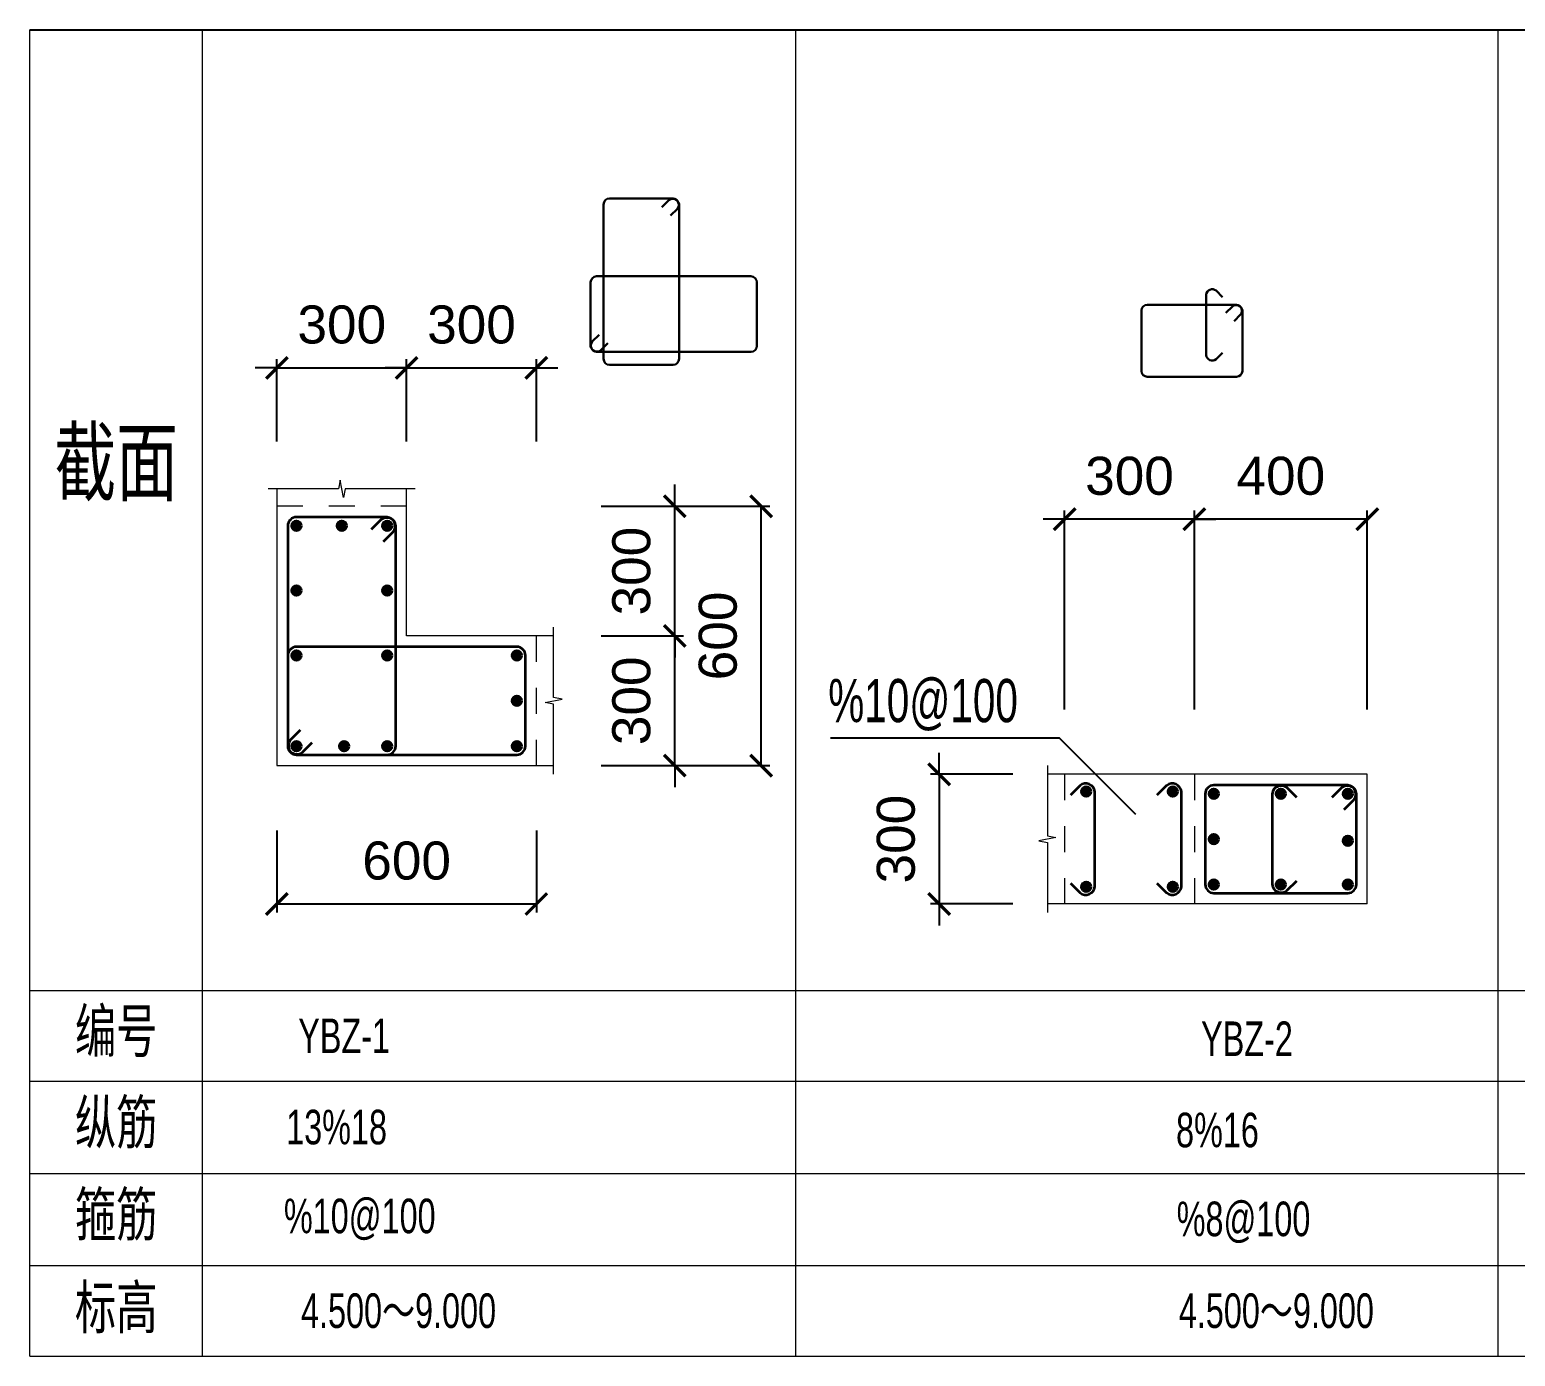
# Model space of a CAD drawing. Header units: millimetres. Extents: x -3831 to 465700, y 39900 to 106100.
# Drawn here: x 151378 to 154814, y 43942 to 47011 of the extents above; entities that cross this region are included whole.
import ezdxf

# ---------------------------------------------------------------- set-up
doc = ezdxf.new("R2010")
doc.units = ezdxf.units.MM
doc.linetypes.add('线型7', pattern=[120.000008, -30.000002, 60.000004, -30.000002])
for name, color, linetype, lineweight in [('S_EdgeMemberLongiBar', 1, 'Continuous', 50), ('S_EdgeMemberShape', 3, 'Continuous', 9), ('S_EdgeMemberShapeDash', 3, '线型7', 9), ('S_EdgeMemberTxt', 7, 'Continuous', 9), ('stirrupfig', 1, 'Continuous', 35), ('StirrupFig_x', 30, 'Continuous', 30), ('拉结区拉筋规', 9, 'Continuous', 25)]:
    doc.layers.add(name, color=color, linetype=linetype, lineweight=lineweight)
doc.layers.add('WALL-Beam', color=80, linetype='Continuous')
doc.styles.get("Standard").update_dxf_attribs({"font": 'arial.ttf'})
doc.styles.add('xxxx', font='RIF.ttf')
doc.dimstyles.new('ISO-25', dxfattribs={"dimtxt": 2.5, "dimasz": 2.5, "dimexe": 1.25, "dimexo": 0.625, "dimtad": 1, "dimtxsty": 'Standard', "dimcen": 2.5, "dimadec": 0, "dimazin": 0, "dimtfac": 1, "dimtmove": 0, "dimatfit": 3, "dimfxl": 1, "dimarcsym": 0})

# ---------------------------------------------------------------- blocks, each defined once
blk = doc.blocks.new('_ArchTick')
at = {"color": 0, "linetype": 'ByBlock', "const_width": 0.15}
blk.add_lwpolyline([(-0.5, -0.5), (0.5, 0.5)], dxfattribs=at)
blk = doc.blocks.new('*D70')
at = {"layer": 'Defpoints', "color": 0, "transparency": 16777216}
for p in [(151949.6, 45308.5), (152549.6, 45308.5), (152549.6, 44988.5)]:
    blk.add_point(p, dxfattribs=at)
at = {"layer": 'WALL-Beam', "color": 0, "lineweight": -2, "transparency": 16777216}
for p, q in [((151949.6, 45158.5), (151949.6, 44968.5)), ((152549.6, 45158.5), (152549.6, 44968.5)), ((151949.6, 44988.5), (152549.6, 44988.5))]:
    blk.add_line(p, q, dxfattribs=at)
at = {"layer": 'WALL-Beam', "color": 0, "lineweight": -2, "transparency": 16777216, "xscale": 50, "yscale": 50, "zscale": 50, "rotation": 180}
blk.add_blockref('_ArchTick', (151949.6, 44988.5), dxfattribs=at)
at = {"layer": 'WALL-Beam', "color": 0, "lineweight": -2, "transparency": 16777216, "xscale": 50, "yscale": 50, "zscale": 50}
blk.add_blockref('_ArchTick', (152549.6, 44988.5), dxfattribs=at)
at = {"layer": 'WALL-Beam', "color": 7, "transparency": 16777216, "insert": (152249.6, 45088.4), "char_height": 88, "attachment_point": 5}
blk.add_mtext('600', dxfattribs=at)
blk = doc.blocks.new('*D71')
at = {"layer": 'Defpoints', "color": 0, "transparency": 16777216}
for p in [(152249.6, 46228.5), (151949.6, 45908.5), (152249.6, 45908.5)]:
    blk.add_point(p, dxfattribs=at)
at = {"layer": 'WALL-Beam', "color": 0, "lineweight": -2, "transparency": 16777216}
for p, q in [((151949.6, 46058.5), (151949.6, 46248.5)), ((152249.6, 46058.5), (152249.6, 46248.5)), ((151949.6, 46228.5), (151899.6, 46228.5)), ((151949.6, 46228.5), (152249.6, 46228.5)), ((152249.6, 46228.5), (152299.6, 46228.5))]:
    blk.add_line(p, q, dxfattribs=at)
at = {"layer": 'WALL-Beam', "color": 0, "lineweight": -2, "transparency": 16777216, "xscale": 50, "yscale": 50, "zscale": 50}
blk.add_blockref('_ArchTick', (151949.6, 46228.5), dxfattribs=at)
at = {"layer": 'WALL-Beam', "color": 0, "lineweight": -2, "transparency": 16777216, "xscale": 50, "yscale": 50, "zscale": 50, "rotation": 180}
blk.add_blockref('_ArchTick', (152249.6, 46228.5), dxfattribs=at)
at = {"layer": 'WALL-Beam', "color": 7, "transparency": 16777216, "insert": (152099.6, 46328.4), "char_height": 88, "attachment_point": 5}
blk.add_mtext('300', dxfattribs=at)
blk = doc.blocks.new('*D72')
at = {"layer": 'Defpoints', "color": 0, "transparency": 16777216}
for p in [(152549.6, 46228.5), (152249.6, 45908.5), (152549.6, 45908.5)]:
    blk.add_point(p, dxfattribs=at)
at = {"layer": 'WALL-Beam', "color": 0, "lineweight": -2, "transparency": 16777216}
for p, q in [((152249.6, 46058.5), (152249.6, 46248.5)), ((152549.6, 46058.5), (152549.6, 46248.5)), ((152249.6, 46228.5), (152199.6, 46228.5)), ((152249.6, 46228.5), (152549.6, 46228.5)), ((152549.6, 46228.5), (152599.6, 46228.5))]:
    blk.add_line(p, q, dxfattribs=at)
at = {"layer": 'WALL-Beam', "color": 0, "lineweight": -2, "transparency": 16777216, "xscale": 50, "yscale": 50, "zscale": 50}
blk.add_blockref('_ArchTick', (152249.6, 46228.5), dxfattribs=at)
at = {"layer": 'WALL-Beam', "color": 0, "lineweight": -2, "transparency": 16777216, "xscale": 50, "yscale": 50, "zscale": 50, "rotation": 180}
blk.add_blockref('_ArchTick', (152549.6, 46228.5), dxfattribs=at)
at = {"layer": 'WALL-Beam', "color": 7, "transparency": 16777216, "insert": (152399.6, 46328.4), "char_height": 88, "attachment_point": 5}
blk.add_mtext('300', dxfattribs=at)
blk = doc.blocks.new('*D73')
at = {"layer": 'Defpoints', "color": 0, "transparency": 16777216}
for p in [(152549.6, 45608.5), (152869.6, 45608.5), (152549.6, 45308.5)]:
    blk.add_point(p, dxfattribs=at)
at = {"layer": 'WALL-Beam', "color": 0, "lineweight": -2, "transparency": 16777216}
for p, q in [((152869.6, 45608.5), (152869.6, 45658.5)), ((152699.6, 45608.5), (152889.6, 45608.5)), ((152869.6, 45308.5), (152869.6, 45608.5)), ((152699.6, 45308.5), (152889.6, 45308.5)), ((152869.6, 45308.5), (152869.6, 45258.5))]:
    blk.add_line(p, q, dxfattribs=at)
at = {"layer": 'WALL-Beam', "color": 0, "lineweight": -2, "transparency": 16777216, "xscale": 50, "yscale": 50, "zscale": 50}
for p, rotation in [((152869.6, 45608.5), 270), ((152869.6, 45308.5), 90)]:
    blk.add_blockref('_ArchTick', p, dxfattribs=dict(at, rotation=rotation))
at = {"layer": 'WALL-Beam', "color": 7, "transparency": 16777216, "insert": (152769.7, 45458.5), "char_height": 88, "attachment_point": 5, "rotation": 90}
blk.add_mtext('300', dxfattribs=at)
blk = doc.blocks.new('*D74')
at = {"layer": 'Defpoints', "color": 0, "transparency": 16777216}
for p in [(152549.6, 45908.5), (152869.6, 45908.5), (152549.6, 45608.5)]:
    blk.add_point(p, dxfattribs=at)
at = {"layer": 'WALL-Beam', "color": 0, "lineweight": -2, "transparency": 16777216}
for p, q in [((152869.6, 45908.5), (152869.6, 45958.5)), ((152699.6, 45908.5), (152889.6, 45908.5)), ((152869.6, 45608.5), (152869.6, 45908.5)), ((152699.6, 45608.5), (152889.6, 45608.5)), ((152869.6, 45608.5), (152869.6, 45558.5))]:
    blk.add_line(p, q, dxfattribs=at)
at = {"layer": 'WALL-Beam', "color": 0, "lineweight": -2, "transparency": 16777216, "xscale": 50, "yscale": 50, "zscale": 50}
for p, rotation in [((152869.6, 45908.5), 270), ((152869.6, 45608.5), 90)]:
    blk.add_blockref('_ArchTick', p, dxfattribs=dict(at, rotation=rotation))
at = {"layer": 'WALL-Beam', "color": 7, "transparency": 16777216, "insert": (152769.7, 45758.5), "char_height": 88, "attachment_point": 5, "rotation": 90}
blk.add_mtext('300', dxfattribs=at)
blk = doc.blocks.new('*D75')
at = {"layer": 'Defpoints', "color": 0, "transparency": 16777216}
for p in [(152549.6, 45908.5), (153069.6, 45908.5), (152549.6, 45308.5)]:
    blk.add_point(p, dxfattribs=at)
at = {"layer": 'WALL-Beam', "color": 0, "lineweight": -2, "transparency": 16777216}
for p, q in [((152699.6, 45908.5), (153089.6, 45908.5)), ((153069.6, 45308.5), (153069.6, 45908.5)), ((152699.6, 45308.5), (153089.6, 45308.5))]:
    blk.add_line(p, q, dxfattribs=at)
at = {"layer": 'WALL-Beam', "color": 0, "lineweight": -2, "transparency": 16777216, "xscale": 50, "yscale": 50, "zscale": 50}
for p, rotation in [((153069.6, 45908.5), 90), ((153069.6, 45308.5), 270)]:
    blk.add_blockref('_ArchTick', p, dxfattribs=dict(at, rotation=rotation))
at = {"layer": 'WALL-Beam', "color": 7, "transparency": 16777216, "insert": (152969.7, 45608.5), "char_height": 88, "attachment_point": 5, "rotation": 90}
blk.add_mtext('600', dxfattribs=at)
blk = doc.blocks.new('*D258')
at = {"layer": 'Defpoints', "color": 0, "transparency": 16777216}
for p in [(153771.4, 45878.5), (153771.4, 45288.5), (154071.4, 45288.5)]:
    blk.add_point(p, dxfattribs=at)
at = {"layer": 'WALL-Beam', "color": 0, "lineweight": -2, "transparency": 16777216}
for p, q in [((153771.4, 45878.5), (153721.4, 45878.5)), ((153771.4, 45438.5), (153771.4, 45898.5)), ((154071.4, 45878.5), (153771.4, 45878.5)), ((154071.4, 45438.5), (154071.4, 45898.5)), ((154071.4, 45878.5), (154121.4, 45878.5))]:
    blk.add_line(p, q, dxfattribs=at)
at = {"layer": 'WALL-Beam', "color": 0, "lineweight": -2, "transparency": 16777216, "xscale": 50, "yscale": 50, "zscale": 50}
blk.add_blockref('_ArchTick', (153771.4, 45878.5), dxfattribs=at)
at = {"layer": 'WALL-Beam', "color": 0, "lineweight": -2, "transparency": 16777216, "xscale": 50, "yscale": 50, "zscale": 50, "rotation": 180}
blk.add_blockref('_ArchTick', (154071.4, 45878.5), dxfattribs=at)
at = {"layer": 'WALL-Beam', "color": 7, "transparency": 16777216, "insert": (153921.4, 45978.4), "char_height": 88, "attachment_point": 5}
blk.add_mtext('300', dxfattribs=at)
blk = doc.blocks.new('*D259')
at = {"layer": 'Defpoints', "color": 0, "transparency": 16777216}
for p in [(154071.4, 45878.5), (154071.4, 45288.5), (154471.4, 45288.5)]:
    blk.add_point(p, dxfattribs=at)
at = {"layer": 'WALL-Beam', "color": 0, "lineweight": -2, "transparency": 16777216}
for p, q in [((154071.4, 45438.5), (154071.4, 45898.5)), ((154471.4, 45878.5), (154071.4, 45878.5)), ((154471.4, 45438.5), (154471.4, 45898.5))]:
    blk.add_line(p, q, dxfattribs=at)
at = {"layer": 'WALL-Beam', "color": 0, "lineweight": -2, "transparency": 16777216, "xscale": 50, "yscale": 50, "zscale": 50, "rotation": 180}
blk.add_blockref('_ArchTick', (154071.4, 45878.5), dxfattribs=at)
at = {"layer": 'WALL-Beam', "color": 0, "lineweight": -2, "transparency": 16777216, "xscale": 50, "yscale": 50, "zscale": 50}
blk.add_blockref('_ArchTick', (154471.4, 45878.5), dxfattribs=at)
at = {"layer": 'WALL-Beam', "color": 7, "transparency": 16777216, "insert": (154271.4, 45978.4), "char_height": 88, "attachment_point": 5}
blk.add_mtext('400', dxfattribs=at)
blk = doc.blocks.new('*D260')
at = {"layer": 'Defpoints', "color": 0, "transparency": 16777216}
for p in [(153801.4, 45288.5), (153481.4, 44988.5), (153801.4, 44988.5)]:
    blk.add_point(p, dxfattribs=at)
at = {"layer": 'WALL-Beam', "color": 0, "lineweight": -2, "transparency": 16777216}
for p, q in [((153481.4, 45288.5), (153481.4, 45338.5)), ((153651.4, 45288.5), (153461.4, 45288.5)), ((153481.4, 45288.5), (153481.4, 44988.5)), ((153651.4, 44988.5), (153461.4, 44988.5)), ((153481.4, 44988.5), (153481.4, 44938.5))]:
    blk.add_line(p, q, dxfattribs=at)
at = {"layer": 'WALL-Beam', "color": 0, "lineweight": -2, "transparency": 16777216, "xscale": 50, "yscale": 50, "zscale": 50}
for p, rotation in [((153481.4, 45288.5), 270), ((153481.4, 44988.5), 90)]:
    blk.add_blockref('_ArchTick', p, dxfattribs=dict(at, rotation=rotation))
at = {"layer": 'WALL-Beam', "color": 7, "transparency": 16777216, "insert": (153381.5, 45138.5), "char_height": 88, "attachment_point": 5, "rotation": 90}
blk.add_mtext('300', dxfattribs=at)

msp = doc.modelspace()

# ---------------------------------------------------------------- hatches: boundary and pattern name
at = {"layer": 'S_EdgeMemberLongiBar'}
h = msp.add_hatch(color=256, dxfattribs=at)
h.dxf.hatch_style = 1
edge = h.paths.add_edge_path()
edge.add_arc((151994.63545, 45863.48573), 10, 0, 360)
h = msp.add_hatch(color=256, dxfattribs=at)
h.dxf.hatch_style = 1
edge = h.paths.add_edge_path()
edge.add_arc((152099.63545, 45863.48573), 10, 0, 360)
h = msp.add_hatch(color=256, dxfattribs=at)
h.dxf.hatch_style = 1
edge = h.paths.add_edge_path()
edge.add_arc((152204.63545, 45863.48573), 10, 0, 360)
h = msp.add_hatch(color=256, dxfattribs=at)
h.dxf.hatch_style = 1
edge = h.paths.add_edge_path()
edge.add_arc((151994.63545, 45713.48573), 10, 0, 360)
h = msp.add_hatch(color=256, dxfattribs=at)
h.dxf.hatch_style = 1
edge = h.paths.add_edge_path()
edge.add_arc((152204.63545, 45713.48573), 10, 0, 360)
h = msp.add_hatch(color=256, dxfattribs=at)
h.dxf.hatch_style = 1
edge = h.paths.add_edge_path()
edge.add_arc((151994.63545, 45563.48573), 10, 0, 360)
h = msp.add_hatch(color=256, dxfattribs=at)
h.dxf.hatch_style = 1
edge = h.paths.add_edge_path()
edge.add_arc((152204.63545, 45563.48573), 10, 0, 360)
h = msp.add_hatch(color=256, dxfattribs=at)
h.dxf.hatch_style = 1
edge = h.paths.add_edge_path()
edge.add_arc((152504.63545, 45563.48573), 10, 0, 360)
h = msp.add_hatch(color=256, dxfattribs=at)
h.dxf.hatch_style = 1
edge = h.paths.add_edge_path()
edge.add_arc((152504.63545, 45458.48573), 10, 0, 360)
h = msp.add_hatch(color=256, dxfattribs=at)
h.dxf.hatch_style = 1
edge = h.paths.add_edge_path()
edge.add_arc((151994.63545, 45353.48573), 10, 0, 360)
h = msp.add_hatch(color=256, dxfattribs=at)
h.dxf.hatch_style = 1
edge = h.paths.add_edge_path()
edge.add_arc((152105.01521, 45353.48573), 10, 0, 360)
h = msp.add_hatch(color=256, dxfattribs=at)
h.dxf.hatch_style = 1
edge = h.paths.add_edge_path()
edge.add_arc((152204.63545, 45353.48573), 10, 0, 360)
h = msp.add_hatch(color=256, dxfattribs=at)
h.dxf.hatch_style = 1
edge = h.paths.add_edge_path()
edge.add_arc((152504.63545, 45353.48573), 10, 0, 360)
h = msp.add_hatch(color=256, dxfattribs=at)
h.dxf.hatch_style = 1
edge = h.paths.add_edge_path()
edge.add_arc((153821.41201, 45248.48573), 10, 0, 360)
h = msp.add_hatch(color=256, dxfattribs=at)
h.dxf.hatch_style = 1
edge = h.paths.add_edge_path()
edge.add_arc((154021.41201, 45248.48573), 10, 0, 360)
h = msp.add_hatch(color=256, dxfattribs=at)
h.dxf.hatch_style = 1
edge = h.paths.add_edge_path()
edge.add_arc((154116.41201, 45243.48573), 10, 0, 360)
h = msp.add_hatch(color=256, dxfattribs=at)
h.dxf.hatch_style = 1
edge = h.paths.add_edge_path()
edge.add_arc((154271.41201, 45243.48573), 10, 0, 360)
h = msp.add_hatch(color=256, dxfattribs=at)
h.dxf.hatch_style = 1
edge = h.paths.add_edge_path()
edge.add_arc((154426.41201, 45243.48573), 10, 0, 360)
h = msp.add_hatch(color=256, dxfattribs=at)
h.dxf.hatch_style = 1
edge = h.paths.add_edge_path()
edge.add_arc((154116.41201, 45138.48573), 10, 0, 360)
h = msp.add_hatch(color=256, dxfattribs=at)
h.dxf.hatch_style = 1
edge = h.paths.add_edge_path()
edge.add_arc((154426.41201, 45134.87026), 10, 0, 360)
h = msp.add_hatch(color=256, dxfattribs=at)
h.dxf.hatch_style = 1
edge = h.paths.add_edge_path()
edge.add_arc((153821.41201, 45028.48573), 10, 0, 360)
h = msp.add_hatch(color=256, dxfattribs=at)
h.dxf.hatch_style = 1
edge = h.paths.add_edge_path()
edge.add_arc((154021.41201, 45028.48573), 10, 0, 360)
h = msp.add_hatch(color=256, dxfattribs=at)
h.dxf.hatch_style = 1
edge = h.paths.add_edge_path()
edge.add_arc((154116.41201, 45033.48573), 10, 0, 360)
h = msp.add_hatch(color=256, dxfattribs=at)
h.dxf.hatch_style = 1
edge = h.paths.add_edge_path()
edge.add_arc((154271.41201, 45033.48573), 10, 0, 360)
h = msp.add_hatch(color=256, dxfattribs=at)
h.dxf.hatch_style = 1
edge = h.paths.add_edge_path()
edge.add_arc((154426.41201, 45033.48573), 10, 0, 360)

# ---------------------------------------------------------------- linework, layer by layer
msp.add_line((151377.83421, 47010.86056), (166311.7104, 47010.86056))
for centre in [(151994.63545, 45863.48573), (152099.63545, 45863.48573), (152204.63545, 45863.48573), (151994.63545, 45713.48573), (152204.63545, 45713.48573), (151994.63545, 45563.48573), (152204.63545, 45563.48573), (152504.63545, 45563.48573), (152504.63545, 45458.48573), (151994.63545, 45353.48573), (152105.01521, 45353.48573), (152204.63545, 45353.48573), (152504.63545, 45353.48573), (153821.41201, 45248.48573), (154021.41201, 45248.48573), (154116.41201, 45243.48573), (154271.41201, 45243.48573), (154426.41201, 45243.48573), (154116.41201, 45138.48573), (154426.41201, 45134.87026), (153821.41201, 45028.48573), (154021.41201, 45028.48573), (154116.41201, 45033.48573), (154271.41201, 45033.48573), (154426.41201, 45033.48573)]:
    msp.add_circle(centre, 10, dxfattribs=at)
at = {"layer": 'S_EdgeMemberShape'}
for p, q in [((151949.63545, 45948.48573), (151949.63545, 45308.48573)), ((152249.63545, 45608.48573), (152249.63545, 45948.48573)), ((152589.63545, 45608.48573), (152249.63545, 45608.48573)), ((151949.63545, 45308.48573), (152589.63545, 45308.48573)), ((151949.63545, 45308.48573), (151949.63545, 45308.48573)), ((154471.41201, 45288.48573), (153731.41201, 45288.48573)), ((154471.41201, 44988.48573), (154471.41201, 45288.48573)), ((154471.41201, 45288.48573), (154471.41201, 45288.48573)), ((154471.41201, 44988.48573), (153731.41201, 44988.48573))]:
    msp.add_line(p, q, dxfattribs=at)
for points in [[(152269.63545, 45948.48573), (152107.63545, 45948.48573), (152103.63545, 45928.48573), (152095.63545, 45968.48573), (152091.63545, 45948.48573), (151929.63545, 45948.48573)], [(152589.63545, 45288.48573), (152589.63545, 45450.48573), (152569.63545, 45454.48573), (152609.63545, 45462.48573), (152589.63545, 45466.48573), (152589.63545, 45628.48573)], [(153731.41201, 45308.48573), (153731.41201, 45146.48573), (153751.41201, 45142.48573), (153711.41201, 45134.48573), (153731.41201, 45130.48573), (153731.41201, 44968.48573)]]:
    msp.add_lwpolyline(points, dxfattribs=at)
at = {"layer": 'S_EdgeMemberShapeDash'}
for p, q in [((152249.63545, 45908.48573), (151949.63545, 45908.48573)), ((152549.63545, 45308.48573), (152549.63545, 45608.48573)), ((153771.41201, 45288.48573), (153771.41201, 44988.48573)), ((154071.41201, 45288.48573), (154071.41201, 44988.48573))]:
    msp.add_line(p, q, dxfattribs=at)
at = {"layer": 'S_EdgeMemberTxt'}
for p, q in [((151377.83421, 43942.22875), (151377.83421, 47010.86056)), ((151777.83421, 43942.22875), (151777.83421, 47010.86056)), ((153149.63545, 43942.22875), (153149.63545, 47010.86056)), ((154774.45888, 43942.22875), (154774.45888, 47010.86056)), ((151377.83421, 44788.48573), (166311.7104, 44788.48573)), ((151377.83421, 44578.48573), (166311.7104, 44578.48573)), ((151377.83421, 44365.35724), (166311.7104, 44365.35724)), ((151377.83421, 44152.22875), (166311.7104, 44152.22875)), ((151377.83421, 43942.22875), (166311.7104, 43942.22875))]:
    msp.add_line(p, q, dxfattribs=at)
at = {"layer": 'stirrupfig'}
for points in [[(152196.15107, 45826.7162), (152218.77763, 45849.34315, 0.5890432805), (152204.63545, 45883.48573), (151994.63545, 45883.48573, 0.3926990819), (151974.63545, 45863.48573), (151974.63545, 45353.48573, 0.3926990819), (151994.63545, 45333.48573)], [(152204.63545, 45333.48573, 0.3926990819), (152224.63545, 45353.48573), (152224.63545, 45863.48573, 0.589045923), (152190.49326, 45877.62831), (152167.86592, 45855.00135)], [(152003.11982, 45390.25526), (151980.49326, 45367.62831, 0.5890432805), (151994.63545, 45333.48573), (152504.63545, 45333.48573, 0.3926990819), (152524.63545, 45353.48573), (152524.63545, 45563.48573, 0.3926990819), (152504.63545, 45583.48573), (151994.63545, 45583.48573, 0.3926990819), (151974.63545, 45563.48573)], [(151974.63545, 45353.48573, 0.589045923), (152008.77763, 45339.34315), (152031.40498, 45361.9701)], [(153784.64326, 45036.97401), (153807.26982, 45014.3451, 0.5890552656), (153841.41201, 45028.48573), (153841.41201, 45248.48573, 0.5890552656), (153807.26982, 45262.62635), (153784.64326, 45239.99745)], [(153984.64326, 45036.97401), (154007.26982, 45014.3451, 0.5890552656), (154041.41201, 45028.48573), (154041.41201, 45248.48573, 0.5890552656), (154007.26982, 45262.62635), (153984.64326, 45239.99745)], [(154417.92763, 45206.7162), (154440.5542, 45229.3451, 0.5890658365), (154426.41201, 45263.48573), (154116.41201, 45263.48573, 0.3926990819), (154096.41201, 45243.48573), (154096.41201, 45033.48573, 0.3926990819), (154116.41201, 45013.48573), (154426.41201, 45013.48573, 0.3926990819), (154446.41201, 45033.48573), (154446.41201, 45243.48573, 0.5890552656), (154412.26982, 45257.62635), (154389.64326, 45234.99745)], [(154308.18076, 45234.99745), (154285.5542, 45257.62635, 0.5890552656), (154251.41201, 45243.48573), (154251.41201, 45033.48573, 0.5890552656), (154285.5542, 45019.3451), (154308.18076, 45041.97401)]]:
    msp.add_lwpolyline(points, format="xyb", dxfattribs=at)
at = {"layer": 'StirrupFig_x'}
for points in [[(152840.11146, 46600.57815), (152855.9517, 46616.41839, -0.5890733112), (152879.85013, 46606.51995), (152879.85013, 46249.51995, -0.3926990819), (152865.85013, 46235.51995), (152718.85013, 46235.51995, -0.3926990819), (152704.85013, 46249.51995), (152704.85013, 46606.51995, -0.3926990819), (152718.85013, 46620.51995), (152865.85013, 46620.51995, -0.5890733112), (152875.74857, 46596.62151), (152859.90834, 46580.78128)], [(152694.79193, 46305.25862), (152678.9517, 46289.41839, 0.5890733112), (152688.85013, 46265.51995), (153045.85013, 46265.51995, 0.3926990819), (153059.85013, 46279.51995), (153059.85013, 46426.51995, 0.3926990819), (153045.85013, 46440.51995), (152688.85013, 46440.51995, 0.3926990819), (152674.85013, 46426.51995), (152674.85013, 46279.51995, 0.5890733112), (152698.74857, 46269.62151), (152714.5888, 46285.46174)], [(154136.67686, 46392.42915), (154121.59249, 46407.51508, 0.5890726966), (154098.83311, 46398.0854), (154098.83311, 46258.0854, 0.5890726966), (154121.59249, 46248.65571), (154136.67686, 46263.74165)], [(154163.44249, 46336.7729), (154178.52686, 46351.85883, 0.588975649), (154169.09874, 46374.62446), (153962.43311, 46374.62446, 0.3926507496), (153949.09874, 46361.28852), (153949.09874, 46221.28852, 0.3926507496), (153962.43311, 46207.95258), (154169.09874, 46207.95258, 0.3926507496), (154182.43311, 46221.28852), (154182.43311, 46361.28852, 0.5890185651), (154159.67061, 46370.71821), (154144.58624, 46355.63227)]]:
    msp.add_lwpolyline(points, format="xyb", dxfattribs=at)
at = {"layer": '拉结区拉筋规'}
msp.add_lwpolyline([(153936.41201, 45195.41628), (153759.63545, 45372.19363), (153229.63545, 45372.19363)], dxfattribs=at)

# ---------------------------------------------------------------- texts
at = {"layer": 'S_EdgeMemberTxt', "attachment_point": 5, "style": 'xxxx'}
for s, insert, char_height, width in [('\\W0.7000;截面', (151577.83421, 46002.80162), 150, 400), ('\\W0.7000;编号', (151577.83421, 44689.74269), 100, 400), ('{\\W0.7;YBZ-1}', (152104.97544, 44683.48573), 80, 270.68), ('{\\W0.7;YBZ-2}', (154193.17799, 44676.74142), 80, 316.24), ('\\W0.7000;纵筋', (151577.83421, 44478.17845), 100, 400), ('{\\W0.7;13%18}', (152087.55544, 44471.92148), 80, 235.84), ('{\\W0.7;8%16}', (154124.83799, 44465.17717), 80, 179.56), ('\\W0.7000;箍筋', (151577.83421, 44265.04996), 100, 400), ('{\\W0.7;%10@100}', (152141.1554, 44258.79299), 80, 343.04), ('{\\W0.7;%8@100}', (154185.13794, 44252.04868), 80, 300.16), ('\\W0.7000;标高', (151577.83421, 44050.35723), 100, 400), ('\\W0.7000;4.500～9.000', (152230.93544, 44047.22875), 80, 522.6), ('\\W0.7000;4.500～9.000', (154261.112, 44047.22796), 80, 522.6)]:
    msp.add_mtext(s, dxfattribs=dict(at, insert=insert, char_height=char_height, width=width))
at = {"layer": '拉结区拉筋规', "insert": (153444.03545, 45448.97097), "char_height": 100, "width": 428.8, "attachment_point": 5, "style": 'xxxx'}
msp.add_mtext('{\\W0.7;%10@100}', dxfattribs=at)

# ---------------------------------------------------------------- dimensions: what is measured, and where the dimension line sits
at = {"layer": 'WALL-Beam'}
for p1, p2, distance, picture, middle in [((151949.63545, 45908.48573), (152249.63545, 45908.48573), 320, '*D71', (152099.63545, 46328.44617)), ((152249.63545, 45908.48573), (152549.63545, 45908.48573), 320, '*D72', (152399.63545, 46328.44617)), ((154071.41201, 45288.48573), (153771.41201, 45288.48573), -590, '*D258', (153921.41201, 45978.44617)), ((154471.41201, 45288.48573), (154071.41201, 45288.48573), -590, '*D259', (154271.41201, 45978.41615)), ((152549.63545, 45608.48573), (152549.63545, 45908.48573), -320, '*D74', (152769.67501, 45758.48573)), ((152549.63545, 45308.48573), (152549.63545, 45908.48573), -520, '*D75', (152969.70502, 45608.48573)), ((152549.63545, 45308.48573), (152549.63545, 45608.48573), -320, '*D73', (152769.67501, 45458.48573)), ((153801.41201, 45288.48573), (153801.41201, 44988.48573), -320, '*D260', (153381.45157, 45138.48573)), ((151949.63545, 45308.48573), (152549.63545, 45308.48573), -320, '*D70', (152249.63545, 45088.41615))]:
    dim = msp.add_aligned_dim(p1=p1, p2=p2, distance=distance, dimstyle='ISO-25', override={"dimtxt": 88, "dimasz": 50, "dimexe": 20, "dimexo": 150, "dimgap": 55, "dimblk1": 'ArchTick', "dimblk2": 'ArchTick', "dimsah": 1, "dimclrt": 7, "dimtix": 1, "dimtmove": 2}, dxfattribs=at)
    dim.commit()
    dim.dimension.update_dxf_attribs({"geometry": picture, "text_midpoint": middle})

doc.saveas('drawing.dxf')
